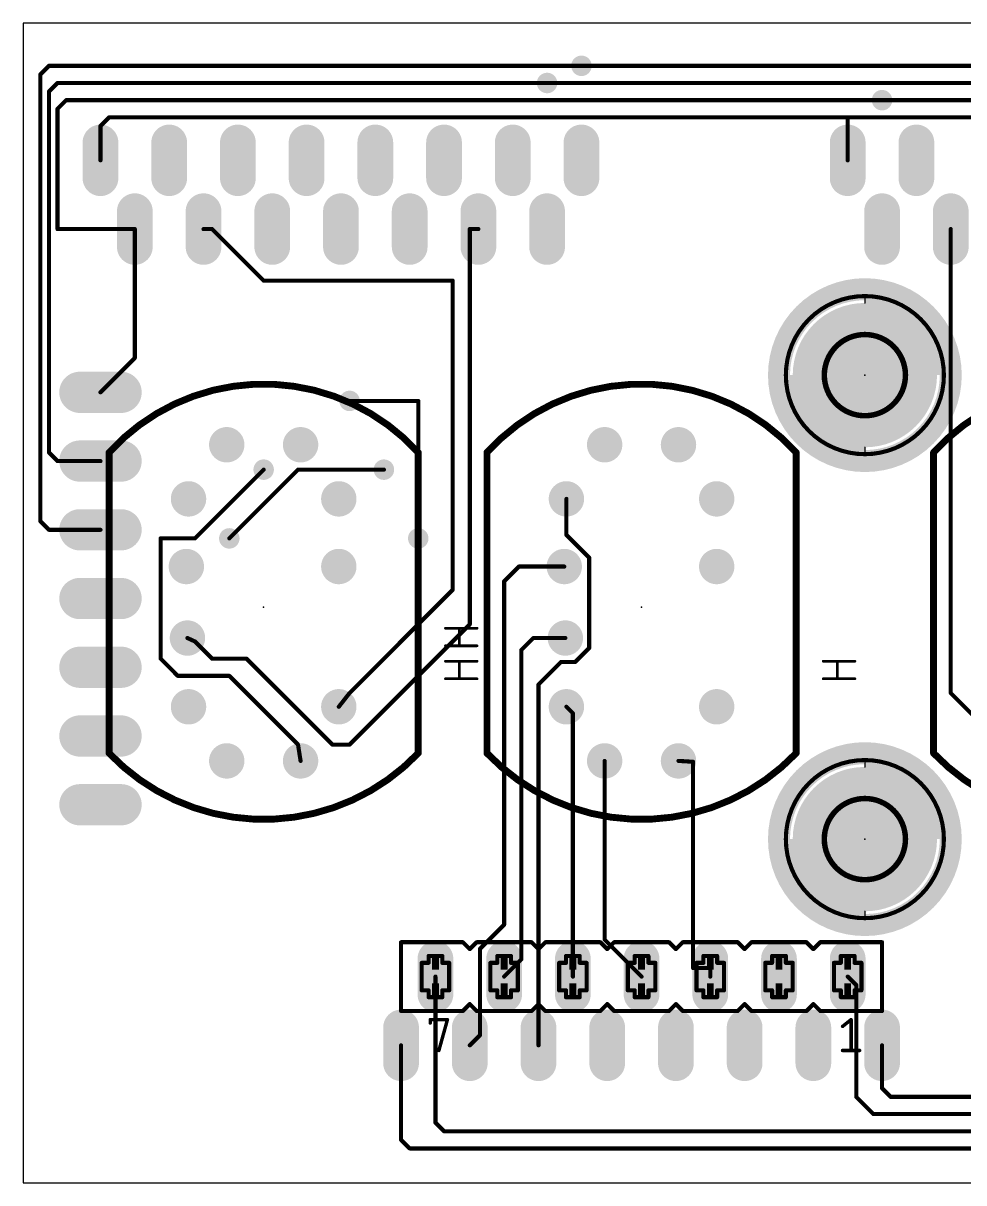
# Model space of a CAD drawing. Extents: x 19.1 to 113, y 9.2 to 52.1.
# Drawn here: x 19.05 to 53.82, y 9.21 to 52.06 of the extents above; entities that cross this region are included whole.
import ezdxf

# ---------------------------------------------------------------- set-up
doc = ezdxf.new("R2010")
doc.units = 0
for name, color, linetype in [('1', 22, 'CONTINUOUS'), ('17', 82, 'CONTINUOUS'), ('18', 82, 'CONTINUOUS'), ('20', 30, 'CONTINUOUS'), ('21', 253, 'CONTINUOUS'), ('23', 7, 'CONTINUOUS'), ('25', 253, 'CONTINUOUS'), ('39', 22, 'CONTINUOUS'), ('51', 253, 'CONTINUOUS')]:
    doc.layers.add(name, color=color, linetype=linetype)

# ---------------------------------------------------------------- blocks, each defined once
blk = doc.blocks.new('ROUNDP')
at = {"const_width": 0.5}
blk.add_lwpolyline([(0, -0.25, 1), (0, 0.25, 1), (0, -0.25)], format="xyb", dxfattribs=at)
blk = doc.blocks.new('RECT')
blk.add_solid([(-0.5, -0.5), (0.5, -0.5), (-0.5, 0.5), (0.5, 0.5)])
blk = doc.blocks.new('LONGP100')
at = {"const_width": 1}
blk.add_lwpolyline([(-0.5, 0), (0.5, 0)], dxfattribs=at)
at = {"const_width": 0.5}
for points in [[(-0.5, 0.25, 1), (-0.5, -0.25)], [(0.5, -0.25, 1), (0.5, 0.25)]]:
    blk.add_lwpolyline(points, format="xyb", dxfattribs=at)
blk = doc.blocks.new('ROUNDV')
at = {"const_width": 0.5}
blk.add_lwpolyline([(0, -0.25, 1), (0, 0.25, 1), (0, -0.25)], format="xyb", dxfattribs=at)

msp = doc.modelspace()

# ---------------------------------------------------------------- linework, layer by layer
at = {"layer": '1', "const_width": 0.1524}
for points in [[(20.0025, 50.4825), (19.685, 50.165)], [(19.685, 50.165), (19.685, 33.655)], [(39.6875, 50.4825), (20.0025, 50.4825)], [(67.31, 50.4825), (39.6875, 50.4825)], [(20.32, 49.8475), (20.0025, 49.53)], [(38.4175, 49.8475), (20.32, 49.8475)], [(66.04, 49.8475), (38.4175, 49.8475)], [(20.0025, 49.53), (20.0025, 36.195)], [(20.6375, 49.2125), (20.32, 48.895)], [(50.8, 49.2125), (20.6375, 49.2125)], [(110.8075, 49.2125), (50.8, 49.2125)], [(20.32, 48.895), (20.32, 44.45)], [(22.225, 48.5775), (21.9075, 48.26)], [(49.53, 48.5775), (22.225, 48.5775)], [(80.01, 48.5775), (49.53, 48.5775)], [(49.53, 46.99), (49.53, 48.5775)], [(21.9075, 48.26), (21.9075, 46.99)], [(23.1775, 44.45), (20.32, 44.45)], [(23.1775, 44.45), (23.1775, 39.6875)], [(26.035, 44.45), (25.7175, 44.45)], [(26.035, 44.45), (27.94, 42.545)], [(35.56, 44.45), (35.56, 29.845)], [(35.56, 44.45), (35.8775, 44.45)], [(53.34, 44.45), (53.34, 27.305)], [(27.94, 42.545), (34.925, 42.545)], [(34.925, 42.545), (34.925, 31.115)], [(23.1775, 39.6875), (21.9075, 38.4175)], [(31.115, 38.1), (33.655, 38.1)], [(33.655, 38.1), (33.655, 33.02)], [(20.0025, 36.195), (20.32, 35.8775)], [(20.32, 35.8775), (21.9075, 35.8775)], [(27.94, 35.56), (25.4, 33.02)], [(29.21, 35.56), (26.67, 33.02)], [(32.385, 35.56), (29.21, 35.56)], [(39.1324, 33.1482), (39.1324, 34.48)], [(19.685, 33.655), (20.0025, 33.3375)], [(20.0025, 33.3375), (21.9075, 33.3375)], [(24.13, 33.02), (24.13, 28.575)], [(25.4, 33.02), (24.13, 33.02)], [(39.975, 32.3056), (39.1324, 33.1482)], [(39.975, 28.9719), (39.975, 32.3056)], [(36.83, 31.4325), (37.3775, 31.98)], [(37.3775, 31.98), (39.0524, 31.98)], [(36.83, 18.7451), (36.83, 31.4325)], [(34.925, 31.115), (31.115, 27.305)], [(35.56, 29.845), (31.115, 25.4)], [(25.4, 29.21), (25.1224, 29.3375)], [(26.035, 28.575), (25.4, 29.21)], [(37.465, 28.8925), (37.91, 29.3375)], [(37.91, 29.3375), (39.0924, 29.3375)], [(37.465, 17.4625), (37.465, 28.8925)], [(39.458, 28.4549), (39.975, 28.9719)], [(24.13, 28.575), (24.765, 27.94)], [(27.305, 28.575), (26.035, 28.575)], [(30.48, 25.4), (27.305, 28.575)], [(38.1, 27.6225), (38.9324, 28.4549)], [(38.9324, 28.4549), (39.458, 28.4549)], [(24.765, 27.94), (26.67, 27.94)], [(26.67, 27.94), (29.21, 25.4)], [(38.1, 14.2875), (38.1, 27.6225)], [(31.115, 27.305), (30.7174, 26.7975)], [(53.34, 27.305), (55.245, 25.4)], [(39.37, 26.5599), (39.1324, 26.7975)], [(39.37, 16.8275), (39.37, 26.5599)], [(29.21, 25.4), (29.3049, 24.7975)], [(31.115, 25.4), (30.48, 25.4)], [(40.5449, 24.7975), (40.5449, 18.1926)], [(43.815, 24.765), (43.2749, 24.7975)], [(43.815, 17.145), (43.815, 24.765)], [(35.941, 17.8561), (36.83, 18.7451)], [(40.5449, 18.1926), (41.91, 16.8275)], [(35.941, 14.6685), (35.941, 17.8561)], [(36.83, 16.8275), (37.465, 17.4625)], [(44.45, 17.145), (43.815, 17.145)], [(44.45, 17.145), (44.45, 16.8275)], [(34.29, 16.8275), (34.29, 11.43)], [(49.53, 16.8275), (49.8475, 16.51)], [(49.8475, 16.51), (49.8475, 12.3825)], [(35.56, 14.2875), (35.941, 14.6685)], [(33.02, 14.2875), (33.02, 10.795)], [(50.8, 14.2875), (50.8, 12.7)], [(49.8475, 12.3825), (50.4825, 11.7475)], [(50.8, 12.7), (51.1175, 12.3825)], [(51.1175, 12.3825), (81.28, 12.3825)], [(50.4825, 11.7475), (80.01, 11.7475)], [(34.29, 11.43), (34.6075, 11.1125)], [(34.6075, 11.1125), (64.77, 11.1125)], [(33.02, 10.795), (33.3375, 10.4775)], [(33.3375, 10.4775), (63.5, 10.4775)]]:
    msp.add_lwpolyline(points, dxfattribs=at)
at = {"layer": '1', "const_width": 0.0762}
for points in [[(19.7231, 50.165, 1), (19.6469, 50.165)], [(19.6581, 50.1919, 1), (19.7119, 50.1381)], [(20.0025, 50.5206, 1), (20.0025, 50.4444)], [(20.0294, 50.4556, 1), (19.9756, 50.5094)], [(39.6875, 50.5206, 1), (39.6875, 50.4444)], [(39.6875, 50.4444, 1), (39.6875, 50.5206)], [(20.32, 49.8856, 1), (20.32, 49.8094)], [(20.3469, 49.8206, 1), (20.2931, 49.8744)], [(38.4175, 49.8856, 1), (38.4175, 49.8094)], [(38.4175, 49.8094, 1), (38.4175, 49.8856)], [(20.0406, 49.53, 1), (19.9644, 49.53)], [(19.9756, 49.5569, 1), (20.0294, 49.5031)], [(20.6375, 49.2506, 1), (20.6375, 49.1744)], [(20.6644, 49.1856, 1), (20.6106, 49.2394)], [(50.8, 49.2506, 1), (50.8, 49.1744)], [(50.8, 49.1744, 1), (50.8, 49.2506)], [(20.3581, 48.895, 1), (20.2819, 48.895)], [(20.2931, 48.9219, 1), (20.3469, 48.8681)], [(22.225, 48.6156, 1), (22.225, 48.5394)], [(22.2519, 48.5506, 1), (22.1981, 48.6044)], [(49.53, 48.6156, 1), (49.53, 48.5394)], [(49.5681, 48.5775, 1), (49.4919, 48.5775)], [(49.53, 48.5394, 1), (49.53, 48.6156)], [(21.9456, 48.26, 1), (21.8694, 48.26)], [(21.8806, 48.2869, 1), (21.9344, 48.2331)], [(21.8694, 46.99, 1), (21.9456, 46.99)], [(49.4919, 46.99, 1), (49.5681, 46.99)], [(20.32, 44.4881, 1), (20.32, 44.4119)], [(20.2819, 44.45, 1), (20.3581, 44.45)], [(23.2156, 44.45, 1), (23.1394, 44.45)], [(23.1775, 44.4119, 1), (23.1775, 44.4881)], [(25.7175, 44.4881, 1), (25.7175, 44.4119)], [(26.0619, 44.4769, 1), (26.0081, 44.4231)], [(26.035, 44.4119, 1), (26.035, 44.4881)], [(35.5981, 44.45, 1), (35.5219, 44.45)], [(35.56, 44.4881, 1), (35.56, 44.4119)], [(35.8775, 44.4119, 1), (35.8775, 44.4881)], [(53.3781, 44.45, 1), (53.3019, 44.45)], [(27.94, 42.5831, 1), (27.94, 42.5069)], [(27.9131, 42.5181, 1), (27.9669, 42.5719)], [(34.9631, 42.545, 1), (34.8869, 42.545)], [(34.925, 42.5069, 1), (34.925, 42.5831)], [(23.1394, 39.6875, 1), (23.2156, 39.6875)], [(23.2044, 39.6606, 1), (23.1506, 39.7144)], [(21.8806, 38.4444, 1), (21.9344, 38.3906)], [(31.115, 38.1381, 1), (31.115, 38.0619)], [(33.6931, 38.1, 1), (33.6169, 38.1)], [(33.655, 38.0619, 1), (33.655, 38.1381)], [(19.9644, 36.195, 1), (20.0406, 36.195)], [(20.0294, 36.2219, 1), (19.9756, 36.1681)], [(20.32, 35.9156, 1), (20.32, 35.8394)], [(20.2931, 35.8506, 1), (20.3469, 35.9044)], [(21.9075, 35.8394, 1), (21.9075, 35.9156)], [(27.9669, 35.5331, 1), (27.9131, 35.5869)], [(29.21, 35.5981, 1), (29.21, 35.5219)], [(29.2369, 35.5331, 1), (29.1831, 35.5869)], [(32.385, 35.5219, 1), (32.385, 35.5981)], [(39.1705, 34.48, 1), (39.0943, 34.48)], [(19.6469, 33.655, 1), (19.7231, 33.655)], [(19.7119, 33.6819, 1), (19.6581, 33.6281)], [(20.0025, 33.3756, 1), (20.0025, 33.2994)], [(19.9756, 33.3106, 1), (20.0294, 33.3644)], [(21.9075, 33.2994, 1), (21.9075, 33.3756)], [(24.1681, 33.02, 1), (24.0919, 33.02)], [(24.13, 33.0581, 1), (24.13, 32.9819)], [(25.3731, 33.0469, 1), (25.4269, 32.9931)], [(25.4, 32.9819, 1), (25.4, 33.0581)], [(26.6431, 33.0469, 1), (26.6969, 32.9931)], [(33.6169, 33.02, 1), (33.6931, 33.02)], [(39.1593, 33.1751, 1), (39.1055, 33.1212)], [(39.0943, 33.1482, 1), (39.1705, 33.1482)], [(40.0131, 32.3056, 1), (39.9369, 32.3056)], [(39.9481, 32.2786, 1), (40.0019, 32.3325)], [(37.3775, 32.0181, 1), (37.3775, 31.9419)], [(37.4044, 31.9531, 1), (37.3506, 32.0069)], [(39.0524, 31.9419, 1), (39.0524, 32.0181)], [(36.8681, 31.4325, 1), (36.7919, 31.4325)], [(36.8031, 31.4594, 1), (36.8569, 31.4056)], [(34.8869, 31.115, 1), (34.9631, 31.115)], [(34.9519, 31.0881, 1), (34.8981, 31.1419)], [(35.5219, 29.845, 1), (35.5981, 29.845)], [(35.5869, 29.8181, 1), (35.5331, 29.8719)], [(25.1383, 29.3721, 1), (25.1065, 29.3029)], [(25.4269, 29.2369, 1), (25.3731, 29.1831)], [(25.3841, 29.1754, 1), (25.4159, 29.2446)], [(37.91, 29.3756, 1), (37.91, 29.2994)], [(37.9369, 29.3106, 1), (37.8831, 29.3644)], [(39.0924, 29.2994, 1), (39.0924, 29.3756)], [(37.5031, 28.8925, 1), (37.4269, 28.8925)], [(37.4381, 28.9194, 1), (37.4919, 28.8656)], [(39.9369, 28.9719, 1), (40.0131, 28.9719)], [(40.0019, 28.945, 1), (39.9481, 28.9989)], [(24.0919, 28.575, 1), (24.1681, 28.575)], [(24.1569, 28.6019, 1), (24.1031, 28.5481)], [(26.035, 28.6131, 1), (26.035, 28.5369)], [(26.0081, 28.5481, 1), (26.0619, 28.6019)], [(27.3319, 28.6019, 1), (27.2781, 28.5481)], [(27.305, 28.5369, 1), (27.305, 28.6131)], [(38.9324, 28.493, 1), (38.9324, 28.4168)], [(38.9593, 28.428, 1), (38.9055, 28.4818)], [(39.431, 28.4818, 1), (39.4849, 28.428)], [(39.458, 28.4168, 1), (39.458, 28.493)], [(24.765, 27.9781, 1), (24.765, 27.9019)], [(24.7381, 27.9131, 1), (24.7919, 27.9669)], [(26.6969, 27.9669, 1), (26.6431, 27.9131)], [(26.67, 27.9019, 1), (26.67, 27.9781)], [(38.1381, 27.6225, 1), (38.0619, 27.6225)], [(38.0731, 27.6494, 1), (38.1269, 27.5956)], [(31.0881, 27.3319, 1), (31.1419, 27.2781)], [(31.145, 27.2815, 1), (31.085, 27.3285)], [(53.3019, 27.305, 1), (53.3781, 27.305)], [(53.3669, 27.3319, 1), (53.3131, 27.2781)], [(30.6874, 26.821, 1), (30.7474, 26.774)], [(39.1593, 26.8244, 1), (39.1055, 26.7706)], [(39.4081, 26.5599, 1), (39.3319, 26.5599)], [(39.3431, 26.533, 1), (39.3969, 26.5868)], [(29.2476, 25.4059, 1), (29.1724, 25.3941)], [(29.1831, 25.3731, 1), (29.2369, 25.4269)], [(30.48, 25.4381, 1), (30.48, 25.3619)], [(30.4531, 25.3731, 1), (30.5069, 25.4269)], [(31.0881, 25.4269, 1), (31.1419, 25.3731)], [(31.115, 25.3619, 1), (31.115, 25.4381)], [(40.583, 24.7975, 1), (40.5068, 24.7975)], [(43.2772, 24.8355, 1), (43.2726, 24.7595)], [(29.2673, 24.7916, 1), (29.3425, 24.8034)], [(43.8531, 24.765, 1), (43.7769, 24.765)], [(43.8127, 24.727, 1), (43.8173, 24.803)], [(36.7919, 18.7451, 1), (36.8681, 18.7451)], [(36.8569, 18.7182, 1), (36.8031, 18.7721)], [(40.5068, 18.1926, 1), (40.583, 18.1926)], [(40.5718, 18.2195, 1), (40.518, 18.1657)], [(35.9791, 17.8561, 1), (35.9029, 17.8561)], [(35.9141, 17.8831, 1), (35.9679, 17.8292)], [(37.4269, 17.4625, 1), (37.5031, 17.4625)], [(37.4919, 17.4356, 1), (37.4381, 17.4894)], [(43.815, 17.1831, 1), (43.815, 17.1069)], [(43.7769, 17.145, 1), (43.8531, 17.145)], [(44.4881, 17.145, 1), (44.4119, 17.145)], [(44.45, 17.1069, 1), (44.45, 17.1831)], [(34.3281, 16.8275, 1), (34.2519, 16.8275)], [(36.8031, 16.8544, 1), (36.8569, 16.8006)], [(39.3319, 16.8275, 1), (39.4081, 16.8275)], [(41.8831, 16.8006, 1), (41.9369, 16.8544)], [(44.4119, 16.8275, 1), (44.4881, 16.8275)], [(49.5569, 16.8544, 1), (49.5031, 16.8006)], [(49.8856, 16.51, 1), (49.8094, 16.51)], [(49.8206, 16.4831, 1), (49.8744, 16.5369)], [(35.9029, 14.6685, 1), (35.9791, 14.6685)], [(35.9679, 14.6416, 1), (35.9141, 14.6954)], [(33.0581, 14.2875, 1), (32.9819, 14.2875)], [(35.5331, 14.3144, 1), (35.5869, 14.2606)], [(38.0619, 14.2875, 1), (38.1381, 14.2875)], [(50.8381, 14.2875, 1), (50.7619, 14.2875)], [(49.8744, 12.4094, 1), (49.8206, 12.3556)], [(50.7619, 12.7, 1), (50.8381, 12.7)], [(50.8269, 12.7269, 1), (50.7731, 12.6731)], [(51.1175, 12.4206, 1), (51.1175, 12.3444)], [(51.0906, 12.3556, 1), (51.1444, 12.4094)], [(49.8094, 12.3825, 1), (49.8856, 12.3825)], [(50.4825, 11.7856, 1), (50.4825, 11.7094)], [(50.4556, 11.7206, 1), (50.5094, 11.7744)], [(34.2519, 11.43, 1), (34.3281, 11.43)], [(34.3169, 11.4569, 1), (34.2631, 11.4031)], [(34.6075, 11.1506, 1), (34.6075, 11.0744)], [(34.5806, 11.0856, 1), (34.6344, 11.1394)], [(32.9819, 10.795, 1), (33.0581, 10.795)], [(33.0469, 10.8219, 1), (32.9931, 10.7681)], [(33.3375, 10.5156, 1), (33.3375, 10.4394)], [(33.3106, 10.4506, 1), (33.3644, 10.5044)]]:
    msp.add_lwpolyline(points, format="xyb", dxfattribs=at)
at = {"layer": '20'}
for p, q in [((113.01, 52.0575), (19.05, 52.0575)), ((19.05, 52.0575), (19.05, 9.2075)), ((19.05, 9.2075), (113.01, 9.2075))]:
    msp.add_line(p, q, dxfattribs=at)
at = {"layer": '21'}
for points, const_width in [([(50.165, 36.1315, 1), (50.165, 41.9735, 1), (50.165, 36.1315)], 0.1524), ([(50.1777, 41.9735, 1), (50.1523, 41.9735)], 0.0254), ([(50.1523, 41.7195, 1), (50.1777, 41.7195)], 0.0254), ([(50.165, 37.5525, 1), (50.165, 40.5525, 1), (50.165, 37.5525)], 0.2032), ([(33.6549, 36.195, 0.4424), (22.2249, 36.195)], 0.254), ([(47.6249, 36.195, 0.4424), (36.1949, 36.195)], 0.254), ([(64.1349, 36.195, 0.4424), (52.7049, 36.195)], 0.254), ([(22.2884, 36.195, 1), (22.1614, 36.195)], 0.127), ([(22.1779, 36.2377, 1), (22.2719, 36.1523)], 0.127), ([(22.2885, 36.195, 1), (22.1615, 36.195)], 0.127), ([(33.7184, 36.195, 1), (33.5914, 36.195)], 0.127), ([(33.6079, 36.1523, 1), (33.7019, 36.2377)], 0.127), ([(36.2584, 36.195, 1), (36.1314, 36.195)], 0.127), ([(36.1479, 36.2377, 1), (36.2419, 36.1523)], 0.127), ([(36.2585, 36.195, 1), (36.1315, 36.195)], 0.127), ([(47.6884, 36.195, 1), (47.5614, 36.195)], 0.127), ([(47.5779, 36.1523, 1), (47.6719, 36.2377)], 0.127), ([(50.1777, 36.3855, 1), (50.1523, 36.3855)], 0.0254), ([(50.1523, 36.1315, 1), (50.1777, 36.1315)], 0.0254), ([(52.7684, 36.195, 1), (52.6414, 36.195)], 0.127), ([(52.6579, 36.2377, 1), (52.7519, 36.1523)], 0.127), ([(52.7685, 36.195, 1), (52.6415, 36.195)], 0.127), ([(22.2249, 25.0825, 0.4279), (33.6549, 25.0825)], 0.254), ([(22.1614, 25.0825, 1), (22.2884, 25.0825)], 0.127), ([(22.2708, 25.1263, 1), (22.179, 25.0387)], 0.127), ([(22.1615, 25.0825, 1), (22.2885, 25.0825)], 0.127), ([(33.5914, 25.0825, 1), (33.7184, 25.0825)], 0.127), ([(33.7008, 25.0387, 1), (33.609, 25.1263)], 0.127), ([(36.1949, 25.0825, 0.4279), (47.6249, 25.0825)], 0.254), ([(36.1314, 25.0825, 1), (36.2584, 25.0825)], 0.127), ([(36.2408, 25.1263, 1), (36.149, 25.0387)], 0.127), ([(36.1315, 25.0825, 1), (36.2585, 25.0825)], 0.127), ([(50.165, 18.9865, 1), (50.165, 24.8285, 1), (50.165, 18.9865)], 0.1524), ([(47.5614, 25.0825, 1), (47.6884, 25.0825)], 0.127), ([(47.6708, 25.0387, 1), (47.579, 25.1263)], 0.127), ([(50.1777, 24.8285, 1), (50.1523, 24.8285)], 0.0254), ([(52.7049, 25.0825, 0.4279), (64.1349, 25.0825)], 0.254), ([(52.6414, 25.0825, 1), (52.7684, 25.0825)], 0.127), ([(52.7508, 25.1263, 1), (52.659, 25.0387)], 0.127), ([(52.6415, 25.0825, 1), (52.7685, 25.0825)], 0.127), ([(50.1523, 24.5745, 1), (50.1777, 24.5745)], 0.0254), ([(50.165, 20.4075, 1), (50.165, 23.4075, 1), (50.165, 20.4075)], 0.2032), ([(50.1777, 19.2405, 1), (50.1523, 19.2405)], 0.0254), ([(50.1523, 18.9865, 1), (50.1777, 18.9865)], 0.0254), ([(33.0581, 18.0975, 1), (32.9819, 18.0975)], 0.0762), ([(33.02, 18.1356, 1), (33.02, 18.0594)], 0.0762), ([(35.3329, 18.1244, 1), (35.2791, 18.0706)], 0.0762), ([(35.306, 18.0594, 1), (35.306, 18.1356)], 0.0762), ([(35.814, 18.1356, 1), (35.814, 18.0594)], 0.0762), ([(35.8409, 18.0706, 1), (35.7871, 18.1244)], 0.0762), ([(37.8729, 18.1244, 1), (37.8191, 18.0706)], 0.0762), ([(37.846, 18.0594, 1), (37.846, 18.1356)], 0.0762), ([(38.354, 18.1356, 1), (38.354, 18.0594)], 0.0762), ([(38.3809, 18.0706, 1), (38.3271, 18.1244)], 0.0762), ([(40.4129, 18.1244, 1), (40.3591, 18.0706)], 0.0762), ([(40.386, 18.0594, 1), (40.386, 18.1356)], 0.0762), ([(40.894, 18.1356, 1), (40.894, 18.0594)], 0.0762), ([(40.9209, 18.0706, 1), (40.8671, 18.1244)], 0.0762), ([(42.9529, 18.1244, 1), (42.8991, 18.0706)], 0.0762), ([(42.926, 18.0594, 1), (42.926, 18.1356)], 0.0762), ([(43.434, 18.1356, 1), (43.434, 18.0594)], 0.0762), ([(43.4609, 18.0706, 1), (43.4071, 18.1244)], 0.0762), ([(45.4929, 18.1244, 1), (45.4391, 18.0706)], 0.0762), ([(45.466, 18.0594, 1), (45.466, 18.1356)], 0.0762), ([(45.974, 18.1356, 1), (45.974, 18.0594)], 0.0762), ([(46.0009, 18.0706, 1), (45.9471, 18.1244)], 0.0762), ([(48.0329, 18.1244, 1), (47.9791, 18.0706)], 0.0762), ([(48.006, 18.0594, 1), (48.006, 18.1356)], 0.0762), ([(48.514, 18.1356, 1), (48.514, 18.0594)], 0.0762), ([(48.5409, 18.0706, 1), (48.4871, 18.1244)], 0.0762), ([(50.8381, 18.0975, 1), (50.7619, 18.0975)], 0.0762), ([(50.8, 18.0594, 1), (50.8, 18.1356)], 0.0762), ([(35.5331, 17.8704, 1), (35.5869, 17.8166)], 0.0762), ([(35.5331, 17.8166, 1), (35.5869, 17.8704)], 0.0762), ([(38.0731, 17.8704, 1), (38.1269, 17.8166)], 0.0762), ([(38.0731, 17.8166, 1), (38.1269, 17.8704)], 0.0762), ([(40.6131, 17.8704, 1), (40.6669, 17.8166)], 0.0762), ([(40.6131, 17.8166, 1), (40.6669, 17.8704)], 0.0762), ([(43.1531, 17.8704, 1), (43.2069, 17.8166)], 0.0762), ([(43.1531, 17.8166, 1), (43.2069, 17.8704)], 0.0762), ([(45.6931, 17.8704, 1), (45.7469, 17.8166)], 0.0762), ([(45.6931, 17.8166, 1), (45.7469, 17.8704)], 0.0762), ([(48.2331, 17.8704, 1), (48.2869, 17.8166)], 0.0762), ([(48.2331, 17.8166, 1), (48.2869, 17.8704)], 0.0762), ([(35.5869, 15.8384, 1), (35.5331, 15.7846)], 0.0762), ([(35.5869, 15.7846, 1), (35.5331, 15.8384)], 0.0762), ([(38.1269, 15.8384, 1), (38.0731, 15.7846)], 0.0762), ([(38.1269, 15.7846, 1), (38.0731, 15.8384)], 0.0762), ([(40.6669, 15.8384, 1), (40.6131, 15.7846)], 0.0762), ([(40.6669, 15.7846, 1), (40.6131, 15.8384)], 0.0762), ([(43.2069, 15.8384, 1), (43.1531, 15.7846)], 0.0762), ([(43.2069, 15.7846, 1), (43.1531, 15.8384)], 0.0762), ([(45.7469, 15.8384, 1), (45.6931, 15.7846)], 0.0762), ([(45.7469, 15.7846, 1), (45.6931, 15.8384)], 0.0762), ([(48.2869, 15.8384, 1), (48.2331, 15.7846)], 0.0762), ([(48.2869, 15.7846, 1), (48.2331, 15.8384)], 0.0762), ([(33.02, 15.5956, 1), (33.02, 15.5194)], 0.0762), ([(32.9819, 15.5575, 1), (33.0581, 15.5575)], 0.0762), ([(35.2791, 15.5844, 1), (35.3329, 15.5306)], 0.0762), ([(35.306, 15.5194, 1), (35.306, 15.5956)], 0.0762), ([(35.814, 15.5956, 1), (35.814, 15.5194)], 0.0762), ([(35.7871, 15.5306, 1), (35.8409, 15.5844)], 0.0762), ([(37.8191, 15.5844, 1), (37.8729, 15.5306)], 0.0762), ([(37.846, 15.5194, 1), (37.846, 15.5956)], 0.0762), ([(38.354, 15.5956, 1), (38.354, 15.5194)], 0.0762), ([(38.3271, 15.5306, 1), (38.3809, 15.5844)], 0.0762), ([(40.3591, 15.5844, 1), (40.4129, 15.5306)], 0.0762), ([(40.386, 15.5194, 1), (40.386, 15.5956)], 0.0762), ([(40.894, 15.5956, 1), (40.894, 15.5194)], 0.0762), ([(40.8671, 15.5306, 1), (40.9209, 15.5844)], 0.0762), ([(42.8991, 15.5844, 1), (42.9529, 15.5306)], 0.0762), ([(42.926, 15.5194, 1), (42.926, 15.5956)], 0.0762), ([(43.434, 15.5956, 1), (43.434, 15.5194)], 0.0762), ([(43.4071, 15.5306, 1), (43.4609, 15.5844)], 0.0762), ([(45.4391, 15.5844, 1), (45.4929, 15.5306)], 0.0762), ([(45.466, 15.5194, 1), (45.466, 15.5956)], 0.0762), ([(45.974, 15.5956, 1), (45.974, 15.5194)], 0.0762), ([(45.9471, 15.5306, 1), (46.0009, 15.5844)], 0.0762), ([(47.9791, 15.5844, 1), (48.0329, 15.5306)], 0.0762), ([(48.006, 15.5194, 1), (48.006, 15.5956)], 0.0762), ([(48.514, 15.5956, 1), (48.514, 15.5194)], 0.0762), ([(48.4871, 15.5306, 1), (48.5409, 15.5844)], 0.0762), ([(50.7619, 15.5575, 1), (50.8381, 15.5575)], 0.0762), ([(50.8, 15.5194, 1), (50.8, 15.5956)], 0.0762), ([(34.1313, 15.24, 1), (34.0677, 15.24)], 0.0635), ([(34.0995, 15.2718, 1), (34.0995, 15.2082)], 0.0635), ([(34.0677, 15.113, 1), (34.1313, 15.113)], 0.0635), ([(34.7651, 15.2315, 1), (34.7039, 15.2485)], 0.0635), ([(34.7345, 15.2082, 1), (34.7345, 15.2718)], 0.0635), ([(49.3197, 15.0108, 1), (49.3593, 14.9612)], 0.0635), ([(49.6888, 15.24, 1), (49.6253, 15.24)], 0.0635), ([(49.6768, 15.2152, 1), (49.6372, 15.2648)], 0.0635), ([(49.3395, 14.1288, 1), (49.3395, 14.0653)], 0.0635), ([(49.9745, 14.0653, 1), (49.9745, 14.1288)], 0.0635), ([(34.3864, 14.1055, 1), (34.4476, 14.0885)], 0.0635), ([(49.6253, 14.097, 1), (49.6888, 14.097)], 0.0635)]:
    msp.add_lwpolyline(points, format="xyb", dxfattribs=dict(at, const_width=const_width))
for points, const_width in [([(50.165, 41.9735), (50.165, 41.7195)], 0.0508), ([(22.2249, 36.195), (22.2249, 25.0825)], 0.254), ([(22.225, 25.0825), (22.225, 36.195)], 0.254), ([(33.6549, 25.0825), (33.6549, 36.195)], 0.254), ([(36.1949, 36.195), (36.1949, 25.0825)], 0.254), ([(36.195, 25.0825), (36.195, 36.195)], 0.254), ([(47.6249, 25.0825), (47.6249, 36.195)], 0.254), ([(50.165, 36.3855), (50.165, 36.1315)], 0.0508), ([(52.7049, 36.195), (52.7049, 25.0825)], 0.254), ([(52.705, 25.0825), (52.705, 36.195)], 0.254), ([(50.165, 24.8285), (50.165, 24.5745)], 0.0508), ([(50.165, 19.2405), (50.165, 18.9865)], 0.0508), ([(33.02, 18.0975), (33.02, 15.5575)], 0.1524), ([(35.306, 18.0975), (33.02, 18.0975)], 0.1524), ([(35.56, 17.8435), (35.306, 18.0975)], 0.1524), ([(35.814, 18.0975), (35.56, 17.8435)], 0.1524), ([(37.846, 18.0975), (35.814, 18.0975)], 0.1524), ([(38.1, 17.8435), (37.846, 18.0975)], 0.1524), ([(38.354, 18.0975), (38.1, 17.8435)], 0.1524), ([(40.386, 18.0975), (38.354, 18.0975)], 0.1524), ([(40.64, 17.8435), (40.386, 18.0975)], 0.1524), ([(40.894, 18.0975), (40.64, 17.8435)], 0.1524), ([(42.926, 18.0975), (40.894, 18.0975)], 0.1524), ([(43.18, 17.8435), (42.926, 18.0975)], 0.1524), ([(43.434, 18.0975), (43.18, 17.8435)], 0.1524), ([(45.466, 18.0975), (43.434, 18.0975)], 0.1524), ([(45.72, 17.8435), (45.466, 18.0975)], 0.1524), ([(45.974, 18.0975), (45.72, 17.8435)], 0.1524), ([(48.006, 18.0975), (45.974, 18.0975)], 0.1524), ([(48.26, 17.8435), (48.006, 18.0975)], 0.1524), ([(48.514, 18.0975), (48.26, 17.8435)], 0.1524), ([(50.8, 18.0975), (48.514, 18.0975)], 0.1524), ([(50.8, 15.5575), (50.8, 18.0975)], 0.1524), ([(35.306, 15.5575), (35.56, 15.8115)], 0.1524), ([(35.56, 15.8115), (35.814, 15.5575)], 0.1524), ([(37.846, 15.5575), (38.1, 15.8115)], 0.1524), ([(38.1, 15.8115), (38.354, 15.5575)], 0.1524), ([(40.386, 15.5575), (40.64, 15.8115)], 0.1524), ([(40.64, 15.8115), (40.894, 15.5575)], 0.1524), ([(42.926, 15.5575), (43.18, 15.8115)], 0.1524), ([(43.18, 15.8115), (43.434, 15.5575)], 0.1524), ([(45.466, 15.5575), (45.72, 15.8115)], 0.1524), ([(45.72, 15.8115), (45.974, 15.5575)], 0.1524), ([(48.006, 15.5575), (48.26, 15.8115)], 0.1524), ([(48.26, 15.8115), (48.514, 15.5575)], 0.1524), ([(33.02, 15.5575), (35.306, 15.5575)], 0.1524), ([(35.814, 15.5575), (37.846, 15.5575)], 0.1524), ([(38.354, 15.5575), (40.386, 15.5575)], 0.1524), ([(40.894, 15.5575), (42.926, 15.5575)], 0.1524), ([(43.434, 15.5575), (45.466, 15.5575)], 0.1524), ([(45.974, 15.5575), (48.006, 15.5575)], 0.1524), ([(48.514, 15.5575), (50.8, 15.5575)], 0.1524), ([(34.0995, 15.113), (34.0995, 15.24)], 0.127), ([(34.0995, 15.24), (34.7345, 15.24)], 0.127), ([(34.7345, 15.24), (34.417, 14.097)], 0.127), ([(49.3395, 14.986), (49.657, 15.24)], 0.127), ([(49.657, 15.24), (49.657, 14.097)], 0.127), ([(49.3395, 14.097), (49.9745, 14.097)], 0.127)]:
    msp.add_lwpolyline(points, dxfattribs=dict(at, const_width=const_width))
at = {"layer": '23'}
for p in [(50.165, 39.0525), (27.94, 30.48), (41.91, 30.48), (50.165, 21.9075), (41.91, 16.8275)]:
    msp.add_point(p, dxfattribs=at)
at = {"layer": '25', "const_width": 0.1016}
for points in [[(34.6583, 29.7003), (35.8267, 29.7003)], [(35.1776, 29.0512), (35.1776, 29.7003)], [(35.8267, 29.0512), (34.6583, 29.0512)], [(34.6583, 28.4811), (35.8267, 28.4811)], [(35.1776, 27.832), (35.1776, 28.4811)], [(48.6283, 28.4811), (49.7967, 28.4811)], [(49.1476, 27.832), (49.1476, 28.4811)], [(35.8267, 27.832), (34.6583, 27.832)], [(49.7967, 27.832), (48.6283, 27.832)]]:
    msp.add_lwpolyline(points, dxfattribs=at)
at = {"layer": '25', "const_width": 0.0508}
for points in [[(34.6583, 29.7257, 1), (34.6583, 29.6749)], [(35.203, 29.7003, 1), (35.1522, 29.7003)], [(35.8267, 29.6749, 1), (35.8267, 29.7257)], [(34.6583, 29.0766, 1), (34.6583, 29.0258)], [(35.1522, 29.0512, 1), (35.203, 29.0512)], [(35.8267, 29.0258, 1), (35.8267, 29.0766)], [(34.6583, 28.5065, 1), (34.6583, 28.4557)], [(35.203, 28.4811, 1), (35.1522, 28.4811)], [(35.8267, 28.4557, 1), (35.8267, 28.5065)], [(48.6283, 28.5065, 1), (48.6283, 28.4557)], [(49.173, 28.4811, 1), (49.1222, 28.4811)], [(49.7967, 28.4557, 1), (49.7967, 28.5065)], [(34.6583, 27.8574, 1), (34.6583, 27.8066)], [(35.1522, 27.832, 1), (35.203, 27.832)], [(35.8267, 27.8066, 1), (35.8267, 27.8574)], [(48.6283, 27.8574, 1), (48.6283, 27.8066)], [(49.1222, 27.832, 1), (49.173, 27.832)], [(49.7967, 27.8066, 1), (49.7967, 27.8574)]]:
    msp.add_lwpolyline(points, format="xyb", dxfattribs=at)
at = {"layer": '39', "const_width": 0.8128}
for points in [[(50.165, 35.8775, 1), (50.165, 42.2275, 1), (50.165, 35.8775)], [(50.165, 18.7325, 1), (50.165, 25.0825, 1), (50.165, 18.7325)]]:
    msp.add_lwpolyline(points, format="xyb", dxfattribs=at)
at = {"layer": '51'}
for points, const_width in [([(51.943, 39.0525, 0.4142), (50.165, 40.8305)], 2.286), ([(48.387, 39.0525, 0.4142), (50.165, 37.2745)], 2.286), ([(50.165, 38.4175, 1), (50.165, 39.6875, 1), (50.165, 38.4175)], 0.4572), ([(51.943, 21.9075, 0.4142), (50.165, 23.6855)], 2.286), ([(48.387, 21.9075, 0.4142), (50.165, 20.1295)], 2.286), ([(50.165, 21.2725, 1), (50.165, 22.5425, 1), (50.165, 21.2725)], 0.4572), ([(34.036, 17.6276, 1), (34.036, 17.5514)], 0.0762), ([(34.0741, 17.5895, 1), (33.9979, 17.5895)], 0.0762), ([(34.5821, 17.5895, 1), (34.5059, 17.5895)], 0.0762), ([(34.544, 17.5514, 1), (34.544, 17.6276)], 0.0762), ([(36.576, 17.6276, 1), (36.576, 17.5514)], 0.0762), ([(36.6141, 17.5895, 1), (36.5379, 17.5895)], 0.0762), ([(37.1221, 17.5895, 1), (37.0459, 17.5895)], 0.0762), ([(37.084, 17.5514, 1), (37.084, 17.6276)], 0.0762), ([(39.116, 17.6276, 1), (39.116, 17.5514)], 0.0762), ([(39.1541, 17.5895, 1), (39.0779, 17.5895)], 0.0762), ([(39.6621, 17.5895, 1), (39.5859, 17.5895)], 0.0762), ([(39.624, 17.5514, 1), (39.624, 17.6276)], 0.0762), ([(41.656, 17.6276, 1), (41.656, 17.5514)], 0.0762), ([(41.6941, 17.5895, 1), (41.6179, 17.5895)], 0.0762), ([(42.2021, 17.5895, 1), (42.1259, 17.5895)], 0.0762), ([(42.164, 17.5514, 1), (42.164, 17.6276)], 0.0762), ([(44.196, 17.6276, 1), (44.196, 17.5514)], 0.0762), ([(44.2341, 17.5895, 1), (44.1579, 17.5895)], 0.0762), ([(44.7421, 17.5895, 1), (44.6659, 17.5895)], 0.0762), ([(44.704, 17.5514, 1), (44.704, 17.6276)], 0.0762), ([(46.736, 17.6276, 1), (46.736, 17.5514)], 0.0762), ([(46.7741, 17.5895, 1), (46.6979, 17.5895)], 0.0762), ([(47.2821, 17.5895, 1), (47.2059, 17.5895)], 0.0762), ([(47.244, 17.5514, 1), (47.244, 17.6276)], 0.0762), ([(49.276, 17.6276, 1), (49.276, 17.5514)], 0.0762), ([(49.3141, 17.5895, 1), (49.2379, 17.5895)], 0.0762), ([(49.8221, 17.5895, 1), (49.7459, 17.5895)], 0.0762), ([(49.784, 17.5514, 1), (49.784, 17.6276)], 0.0762), ([(33.782, 17.3736, 1), (33.782, 17.2974)], 0.0762), ([(33.8201, 17.3355, 1), (33.7439, 17.3355)], 0.0762), ([(33.9979, 17.3355, 1), (34.0741, 17.3355)], 0.0762), ([(34.036, 17.2974, 1), (34.036, 17.3736)], 0.0762), ([(34.544, 17.3736, 1), (34.544, 17.2974)], 0.0762), ([(34.5059, 17.3355, 1), (34.5821, 17.3355)], 0.0762), ([(34.8361, 17.3355, 1), (34.7599, 17.3355)], 0.0762), ([(34.798, 17.2974, 1), (34.798, 17.3736)], 0.0762), ([(36.322, 17.3736, 1), (36.322, 17.2974)], 0.0762), ([(36.3601, 17.3355, 1), (36.2839, 17.3355)], 0.0762), ([(36.5379, 17.3355, 1), (36.6141, 17.3355)], 0.0762), ([(36.576, 17.2974, 1), (36.576, 17.3736)], 0.0762), ([(37.084, 17.3736, 1), (37.084, 17.2974)], 0.0762), ([(37.0459, 17.3355, 1), (37.1221, 17.3355)], 0.0762), ([(37.3761, 17.3355, 1), (37.2999, 17.3355)], 0.0762), ([(37.338, 17.2974, 1), (37.338, 17.3736)], 0.0762), ([(38.862, 17.3736, 1), (38.862, 17.2974)], 0.0762), ([(38.9001, 17.3355, 1), (38.8239, 17.3355)], 0.0762), ([(39.0779, 17.3355, 1), (39.1541, 17.3355)], 0.0762), ([(39.116, 17.2974, 1), (39.116, 17.3736)], 0.0762), ([(39.624, 17.3736, 1), (39.624, 17.2974)], 0.0762), ([(39.5859, 17.3355, 1), (39.6621, 17.3355)], 0.0762), ([(39.9161, 17.3355, 1), (39.8399, 17.3355)], 0.0762), ([(39.878, 17.2974, 1), (39.878, 17.3736)], 0.0762), ([(41.402, 17.3736, 1), (41.402, 17.2974)], 0.0762), ([(41.4401, 17.3355, 1), (41.3639, 17.3355)], 0.0762), ([(41.6179, 17.3355, 1), (41.6941, 17.3355)], 0.0762), ([(41.656, 17.2974, 1), (41.656, 17.3736)], 0.0762), ([(42.164, 17.3736, 1), (42.164, 17.2974)], 0.0762), ([(42.1259, 17.3355, 1), (42.2021, 17.3355)], 0.0762), ([(42.4561, 17.3355, 1), (42.3799, 17.3355)], 0.0762), ([(42.418, 17.2974, 1), (42.418, 17.3736)], 0.0762), ([(43.942, 17.3736, 1), (43.942, 17.2974)], 0.0762), ([(43.9801, 17.3355, 1), (43.9039, 17.3355)], 0.0762), ([(44.1579, 17.3355, 1), (44.2341, 17.3355)], 0.0762), ([(44.196, 17.2974, 1), (44.196, 17.3736)], 0.0762), ([(44.704, 17.3736, 1), (44.704, 17.2974)], 0.0762), ([(44.6659, 17.3355, 1), (44.7421, 17.3355)], 0.0762), ([(44.9961, 17.3355, 1), (44.9199, 17.3355)], 0.0762), ([(44.958, 17.2974, 1), (44.958, 17.3736)], 0.0762), ([(46.482, 17.3736, 1), (46.482, 17.2974)], 0.0762), ([(46.5201, 17.3355, 1), (46.4439, 17.3355)], 0.0762), ([(46.6979, 17.3355, 1), (46.7741, 17.3355)], 0.0762), ([(46.736, 17.2974, 1), (46.736, 17.3736)], 0.0762), ([(47.244, 17.3736, 1), (47.244, 17.2974)], 0.0762), ([(47.2059, 17.3355, 1), (47.2821, 17.3355)], 0.0762), ([(47.5361, 17.3355, 1), (47.4599, 17.3355)], 0.0762), ([(47.498, 17.2974, 1), (47.498, 17.3736)], 0.0762), ([(49.022, 17.3736, 1), (49.022, 17.2974)], 0.0762), ([(49.0601, 17.3355, 1), (48.9839, 17.3355)], 0.0762), ([(49.2379, 17.3355, 1), (49.3141, 17.3355)], 0.0762), ([(49.276, 17.2974, 1), (49.276, 17.3736)], 0.0762), ([(49.784, 17.3736, 1), (49.784, 17.2974)], 0.0762), ([(49.7459, 17.3355, 1), (49.8221, 17.3355)], 0.0762), ([(50.0761, 17.3355, 1), (49.9999, 17.3355)], 0.0762), ([(50.038, 17.2974, 1), (50.038, 17.3736)], 0.0762), ([(33.782, 16.3576, 1), (33.782, 16.2814)], 0.0762), ([(33.7439, 16.3195, 1), (33.8201, 16.3195)], 0.0762), ([(34.0741, 16.3195, 1), (33.9979, 16.3195)], 0.0762), ([(34.036, 16.2814, 1), (34.036, 16.3576)], 0.0762), ([(34.5821, 16.3195, 1), (34.5059, 16.3195)], 0.0762), ([(34.544, 16.3576, 1), (34.544, 16.2814)], 0.0762), ([(34.7599, 16.3195, 1), (34.8361, 16.3195)], 0.0762), ([(34.798, 16.2814, 1), (34.798, 16.3576)], 0.0762), ([(36.322, 16.3576, 1), (36.322, 16.2814)], 0.0762), ([(36.2839, 16.3195, 1), (36.3601, 16.3195)], 0.0762), ([(36.6141, 16.3195, 1), (36.5379, 16.3195)], 0.0762), ([(36.576, 16.2814, 1), (36.576, 16.3576)], 0.0762), ([(37.1221, 16.3195, 1), (37.0459, 16.3195)], 0.0762), ([(37.084, 16.3576, 1), (37.084, 16.2814)], 0.0762), ([(37.2999, 16.3195, 1), (37.3761, 16.3195)], 0.0762), ([(37.338, 16.2814, 1), (37.338, 16.3576)], 0.0762), ([(38.862, 16.3576, 1), (38.862, 16.2814)], 0.0762), ([(38.8239, 16.3195, 1), (38.9001, 16.3195)], 0.0762), ([(39.1541, 16.3195, 1), (39.0779, 16.3195)], 0.0762), ([(39.116, 16.2814, 1), (39.116, 16.3576)], 0.0762), ([(39.6621, 16.3195, 1), (39.5859, 16.3195)], 0.0762), ([(39.624, 16.3576, 1), (39.624, 16.2814)], 0.0762), ([(39.8399, 16.3195, 1), (39.9161, 16.3195)], 0.0762), ([(39.878, 16.2814, 1), (39.878, 16.3576)], 0.0762), ([(41.402, 16.3576, 1), (41.402, 16.2814)], 0.0762), ([(41.3639, 16.3195, 1), (41.4401, 16.3195)], 0.0762), ([(41.6941, 16.3195, 1), (41.6179, 16.3195)], 0.0762), ([(41.656, 16.2814, 1), (41.656, 16.3576)], 0.0762), ([(42.2021, 16.3195, 1), (42.1259, 16.3195)], 0.0762), ([(42.164, 16.3576, 1), (42.164, 16.2814)], 0.0762), ([(42.3799, 16.3195, 1), (42.4561, 16.3195)], 0.0762), ([(42.418, 16.2814, 1), (42.418, 16.3576)], 0.0762), ([(43.942, 16.3576, 1), (43.942, 16.2814)], 0.0762), ([(43.9039, 16.3195, 1), (43.9801, 16.3195)], 0.0762), ([(44.2341, 16.3195, 1), (44.1579, 16.3195)], 0.0762), ([(44.196, 16.2814, 1), (44.196, 16.3576)], 0.0762), ([(44.7421, 16.3195, 1), (44.6659, 16.3195)], 0.0762), ([(44.704, 16.3576, 1), (44.704, 16.2814)], 0.0762), ([(44.9199, 16.3195, 1), (44.9961, 16.3195)], 0.0762), ([(44.958, 16.2814, 1), (44.958, 16.3576)], 0.0762), ([(46.482, 16.3576, 1), (46.482, 16.2814)], 0.0762), ([(46.4439, 16.3195, 1), (46.5201, 16.3195)], 0.0762), ([(46.7741, 16.3195, 1), (46.6979, 16.3195)], 0.0762), ([(46.736, 16.2814, 1), (46.736, 16.3576)], 0.0762), ([(47.2821, 16.3195, 1), (47.2059, 16.3195)], 0.0762), ([(47.244, 16.3576, 1), (47.244, 16.2814)], 0.0762), ([(47.4599, 16.3195, 1), (47.5361, 16.3195)], 0.0762), ([(47.498, 16.2814, 1), (47.498, 16.3576)], 0.0762), ([(49.022, 16.3576, 1), (49.022, 16.2814)], 0.0762), ([(48.9839, 16.3195, 1), (49.0601, 16.3195)], 0.0762), ([(49.3141, 16.3195, 1), (49.2379, 16.3195)], 0.0762), ([(49.276, 16.2814, 1), (49.276, 16.3576)], 0.0762), ([(49.8221, 16.3195, 1), (49.7459, 16.3195)], 0.0762), ([(49.784, 16.3576, 1), (49.784, 16.2814)], 0.0762), ([(49.9999, 16.3195, 1), (50.0761, 16.3195)], 0.0762), ([(50.038, 16.2814, 1), (50.038, 16.3576)], 0.0762), ([(34.036, 16.1036, 1), (34.036, 16.0274)], 0.0762), ([(33.9979, 16.0655, 1), (34.0741, 16.0655)], 0.0762), ([(34.5059, 16.0655, 1), (34.5821, 16.0655)], 0.0762), ([(34.544, 16.0274, 1), (34.544, 16.1036)], 0.0762), ([(36.576, 16.1036, 1), (36.576, 16.0274)], 0.0762), ([(36.5379, 16.0655, 1), (36.6141, 16.0655)], 0.0762), ([(37.0459, 16.0655, 1), (37.1221, 16.0655)], 0.0762), ([(37.084, 16.0274, 1), (37.084, 16.1036)], 0.0762), ([(39.116, 16.1036, 1), (39.116, 16.0274)], 0.0762), ([(39.0779, 16.0655, 1), (39.1541, 16.0655)], 0.0762), ([(39.5859, 16.0655, 1), (39.6621, 16.0655)], 0.0762), ([(39.624, 16.0274, 1), (39.624, 16.1036)], 0.0762), ([(41.656, 16.1036, 1), (41.656, 16.0274)], 0.0762), ([(41.6179, 16.0655, 1), (41.6941, 16.0655)], 0.0762), ([(42.1259, 16.0655, 1), (42.2021, 16.0655)], 0.0762), ([(42.164, 16.0274, 1), (42.164, 16.1036)], 0.0762), ([(44.196, 16.1036, 1), (44.196, 16.0274)], 0.0762), ([(44.1579, 16.0655, 1), (44.2341, 16.0655)], 0.0762), ([(44.6659, 16.0655, 1), (44.7421, 16.0655)], 0.0762), ([(44.704, 16.0274, 1), (44.704, 16.1036)], 0.0762), ([(46.736, 16.1036, 1), (46.736, 16.0274)], 0.0762), ([(46.6979, 16.0655, 1), (46.7741, 16.0655)], 0.0762), ([(47.2059, 16.0655, 1), (47.2821, 16.0655)], 0.0762), ([(47.244, 16.0274, 1), (47.244, 16.1036)], 0.0762), ([(49.276, 16.1036, 1), (49.276, 16.0274)], 0.0762), ([(49.2379, 16.0655, 1), (49.3141, 16.0655)], 0.0762), ([(49.7459, 16.0655, 1), (49.8221, 16.0655)], 0.0762), ([(49.784, 16.0274, 1), (49.784, 16.1036)], 0.0762)]:
    msp.add_lwpolyline(points, format="xyb", dxfattribs=dict(at, const_width=const_width))
at = {"layer": '51', "const_width": 0.1524}
for points in [[(34.544, 17.5895), (34.036, 17.5895)], [(34.036, 17.5895), (34.036, 17.3355)], [(34.544, 17.3355), (34.544, 17.5895)], [(37.084, 17.5895), (36.576, 17.5895)], [(36.576, 17.5895), (36.576, 17.3355)], [(37.084, 17.3355), (37.084, 17.5895)], [(39.624, 17.5895), (39.116, 17.5895)], [(39.116, 17.5895), (39.116, 17.3355)], [(39.624, 17.3355), (39.624, 17.5895)], [(42.164, 17.5895), (41.656, 17.5895)], [(41.656, 17.5895), (41.656, 17.3355)], [(42.164, 17.3355), (42.164, 17.5895)], [(44.704, 17.5895), (44.196, 17.5895)], [(44.196, 17.5895), (44.196, 17.3355)], [(44.704, 17.3355), (44.704, 17.5895)], [(47.244, 17.5895), (46.736, 17.5895)], [(46.736, 17.5895), (46.736, 17.3355)], [(47.244, 17.3355), (47.244, 17.5895)], [(49.784, 17.5895), (49.276, 17.5895)], [(49.276, 17.5895), (49.276, 17.3355)], [(49.784, 17.3355), (49.784, 17.5895)], [(34.036, 17.3355), (33.782, 17.3355)], [(33.782, 17.3355), (33.782, 16.3195)], [(34.798, 17.3355), (34.544, 17.3355)], [(34.798, 16.3195), (34.798, 17.3355)], [(36.576, 17.3355), (36.322, 17.3355)], [(36.322, 17.3355), (36.322, 16.3195)], [(37.338, 17.3355), (37.084, 17.3355)], [(37.338, 16.3195), (37.338, 17.3355)], [(39.116, 17.3355), (38.862, 17.3355)], [(38.862, 17.3355), (38.862, 16.3195)], [(39.878, 17.3355), (39.624, 17.3355)], [(39.878, 16.3195), (39.878, 17.3355)], [(41.656, 17.3355), (41.402, 17.3355)], [(41.402, 17.3355), (41.402, 16.3195)], [(42.418, 17.3355), (42.164, 17.3355)], [(42.418, 16.3195), (42.418, 17.3355)], [(44.196, 17.3355), (43.942, 17.3355)], [(43.942, 17.3355), (43.942, 16.3195)], [(44.958, 17.3355), (44.704, 17.3355)], [(44.958, 16.3195), (44.958, 17.3355)], [(46.736, 17.3355), (46.482, 17.3355)], [(46.482, 17.3355), (46.482, 16.3195)], [(47.498, 17.3355), (47.244, 17.3355)], [(47.498, 16.3195), (47.498, 17.3355)], [(49.276, 17.3355), (49.022, 17.3355)], [(49.022, 17.3355), (49.022, 16.3195)], [(50.038, 17.3355), (49.784, 17.3355)], [(50.038, 16.3195), (50.038, 17.3355)], [(33.782, 16.3195), (34.036, 16.3195)], [(34.036, 16.3195), (34.036, 16.0655)], [(34.544, 16.0655), (34.544, 16.3195)], [(34.544, 16.3195), (34.798, 16.3195)], [(36.322, 16.3195), (36.576, 16.3195)], [(36.576, 16.3195), (36.576, 16.0655)], [(37.084, 16.0655), (37.084, 16.3195)], [(37.084, 16.3195), (37.338, 16.3195)], [(38.862, 16.3195), (39.116, 16.3195)], [(39.116, 16.3195), (39.116, 16.0655)], [(39.624, 16.0655), (39.624, 16.3195)], [(39.624, 16.3195), (39.878, 16.3195)], [(41.402, 16.3195), (41.656, 16.3195)], [(41.656, 16.3195), (41.656, 16.0655)], [(42.164, 16.0655), (42.164, 16.3195)], [(42.164, 16.3195), (42.418, 16.3195)], [(43.942, 16.3195), (44.196, 16.3195)], [(44.196, 16.3195), (44.196, 16.0655)], [(44.704, 16.0655), (44.704, 16.3195)], [(44.704, 16.3195), (44.958, 16.3195)], [(46.482, 16.3195), (46.736, 16.3195)], [(46.736, 16.3195), (46.736, 16.0655)], [(47.244, 16.0655), (47.244, 16.3195)], [(47.244, 16.3195), (47.498, 16.3195)], [(49.022, 16.3195), (49.276, 16.3195)], [(49.276, 16.3195), (49.276, 16.0655)], [(49.784, 16.0655), (49.784, 16.3195)], [(49.784, 16.3195), (50.038, 16.3195)], [(34.036, 16.0655), (34.544, 16.0655)], [(36.576, 16.0655), (37.084, 16.0655)], [(39.116, 16.0655), (39.624, 16.0655)], [(41.656, 16.0655), (42.164, 16.0655)], [(44.196, 16.0655), (44.704, 16.0655)], [(46.736, 16.0655), (47.244, 16.0655)], [(49.276, 16.0655), (49.784, 16.0655)]]:
    msp.add_lwpolyline(points, dxfattribs=at)

# ---------------------------------------------------------------- block references
at = {"layer": '17', "xscale": 1.3208, "yscale": 1.3208}
for p, rotation in [((21.9075, 46.99), 270), ((24.4475, 46.99), 270), ((26.9875, 46.99), 270), ((29.5275, 46.99), 270), ((32.0675, 46.99), 270), ((34.6075, 46.99), 270), ((37.1475, 46.99), 270), ((39.6875, 46.99), 270), ((49.53, 46.99), 270), ((52.07, 46.99), 270), ((23.1775, 44.45), 270), ((25.7175, 44.45), 270), ((28.2575, 44.45), 270), ((30.7975, 44.45), 270), ((33.3375, 44.45), 270), ((35.8775, 44.45), 270), ((38.4175, 44.45), 270), ((50.8, 44.45), 270), ((53.34, 44.45), 270), ((34.29, 16.8275), 270), ((36.83, 16.8275), 270), ((39.37, 16.8275), 270), ((41.91, 16.8275), 270), ((44.45, 16.8275), 270), ((46.99, 16.8275), 270), ((49.53, 16.8275), 270), ((33.02, 14.2875), 90), ((35.56, 14.2875), 90), ((38.1, 14.2875), 90), ((40.64, 14.2875), 90), ((43.18, 14.2875), 90), ((45.72, 14.2875), 90), ((48.26, 14.2875), 90), ((50.8, 14.2875), 90)]:
    msp.add_blockref('LONGP100', p, dxfattribs=dict(at, rotation=rotation))
at = {"layer": '17'}
for name, p, xscale, yscale in [('ROUNDP', (50.165, 39.0525), 5.334, 5.334), ('LONGP100', (21.9075, 38.4175), 1.524, 1.524), ('ROUNDP', (26.5749, 36.48), 1.308, 1.308), ('ROUNDP', (29.3049, 36.48), 1.308, 1.308), ('ROUNDP', (40.5449, 36.48), 1.308, 1.308), ('ROUNDP', (43.2749, 36.48), 1.308, 1.308), ('LONGP100', (21.9075, 35.8775), 1.524, 1.524), ('ROUNDP', (25.1624, 34.48), 1.308, 1.308), ('ROUNDP', (30.7174, 34.48), 1.308, 1.308), ('ROUNDP', (39.1324, 34.48), 1.308, 1.308), ('ROUNDP', (44.6874, 34.48), 1.308, 1.308), ('LONGP100', (21.9075, 33.3375), 1.524, 1.524), ('ROUNDP', (25.0824, 31.98), 1.308, 1.308), ('ROUNDP', (30.7174, 31.98), 1.308, 1.308), ('ROUNDP', (39.0524, 31.98), 1.308, 1.308), ('ROUNDP', (44.6874, 31.98), 1.308, 1.308), ('LONGP100', (21.9075, 30.7975), 1.524, 1.524), ('ROUNDP', (25.1224, 29.3375), 1.308, 1.308), ('ROUNDP', (39.0924, 29.3375), 1.308, 1.308), ('LONGP100', (21.9075, 28.2575), 1.524, 1.524), ('ROUNDP', (25.1624, 26.7975), 1.308, 1.308), ('ROUNDP', (30.7174, 26.7975), 1.308, 1.308), ('ROUNDP', (39.1324, 26.7975), 1.308, 1.308), ('ROUNDP', (44.6874, 26.7975), 1.308, 1.308), ('LONGP100', (21.9075, 25.7175), 1.524, 1.524), ('ROUNDP', (26.5749, 24.7975), 1.308, 1.308), ('ROUNDP', (29.3049, 24.7975), 1.308, 1.308), ('ROUNDP', (40.5449, 24.7975), 1.308, 1.308), ('ROUNDP', (43.2749, 24.7975), 1.308, 1.308), ('ROUNDP', (50.165, 21.9075), 5.334, 5.334), ('LONGP100', (21.9075, 23.1775), 1.524, 1.524)]:
    msp.add_blockref(name, p, dxfattribs=dict(at, xscale=xscale, yscale=yscale))
at = {"layer": '18', "xscale": 0.7564, "yscale": 0.7564}
for p in [(39.6875, 50.4825), (39.6875, 50.4825), (38.4175, 49.8475), (38.4175, 49.8475), (50.8, 49.2125), (50.8, 49.2125), (31.115, 38.1), (31.115, 38.1), (27.94, 35.56), (27.94, 35.56), (32.385, 35.56), (32.385, 35.56), (26.67, 33.02), (26.67, 33.02), (33.655, 33.02), (33.655, 33.02)]:
    msp.add_blockref('ROUNDV', p, dxfattribs=at)
at = {"layer": '51', "xscale": 0.254, "yscale": 0.508, "rotation": 180}
for p in [(34.29, 17.3355), (36.83, 17.3355), (39.37, 17.3355), (41.91, 17.3355), (44.45, 17.3355), (46.99, 17.3355), (49.53, 17.3355), (34.29, 16.3195), (36.83, 16.3195), (39.37, 16.3195), (41.91, 16.3195), (44.45, 16.3195), (46.99, 16.3195), (49.53, 16.3195)]:
    msp.add_blockref('RECT', p, dxfattribs=at)

doc.saveas('drawing.dxf')
